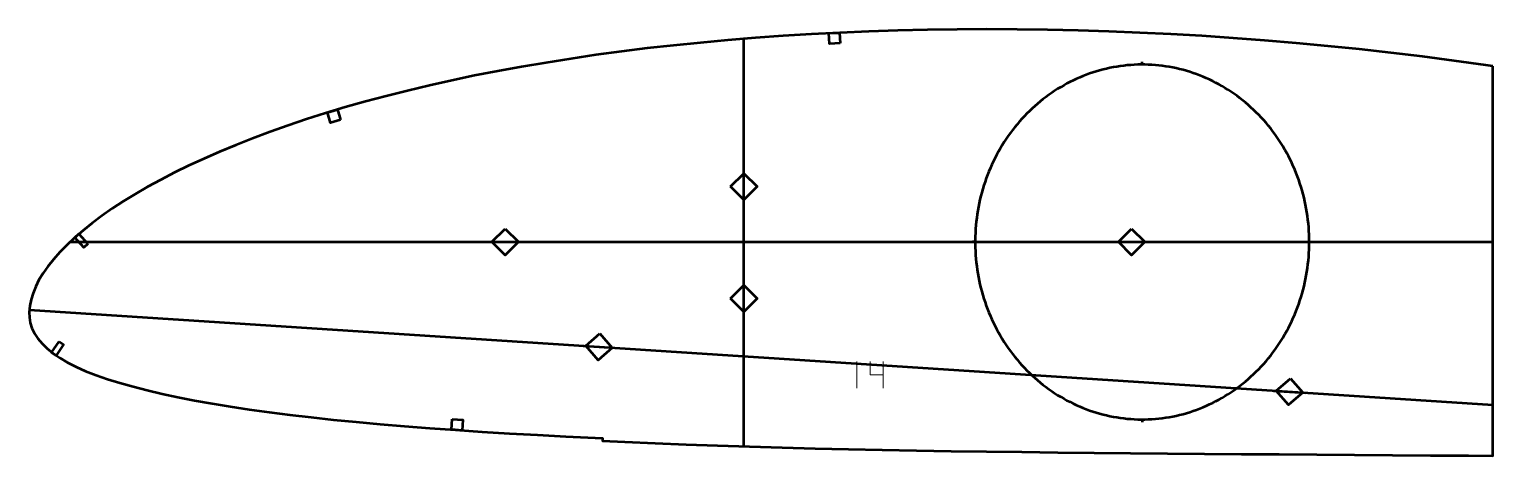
# Model space of a CAD drawing. Header units: metres. Extents: x 9 to 560, y 120 to 280.
import ezdxf

# ---------------------------------------------------------------- set-up
doc = ezdxf.new("R2010")
doc.units = ezdxf.units.M
doc.layers.add('Layer', color=1, linetype='Continuous', lineweight=50)
doc.layers.add('NumLabel', color=1, linetype='Continuous', lineweight=15)

msp = doc.modelspace()

# ---------------------------------------------------------------- linework, layer by layer
at = {"layer": 'Layer', "color": 7}
for p, q in [((278, 123.08), (278, 276.47)), ((278, 214.84), (278, 226.84)), ((24.3, 200), (560, 200)), ((182.09, 200), (194.09, 200)), ((418.02, 200), (430.02, 200)), ((278, 172.72), (278, 184.72)), ((8.98, 174.49), (560, 138.67)), ((217.48, 160.94), (229.45, 160.16)), ((477.48, 144.03), (489.45, 143.25))]:
    msp.add_line(p, q, dxfattribs=at)
at = {"layer": 'Layer'}
for p, q in [((428, 266.78), (428, 267.78)), ((365.08, 200), (364.08, 200)), ((490.92, 200), (491.92, 200)), ((428, 133.22), (428, 132.22))]:
    msp.add_line(p, q, dxfattribs=at)
for points in [[(560, 266.2), (557.39, 266.58), (545.47, 268.25), (533.55, 269.81), (521.64, 271.25), (509.74, 272.57), (497.85, 273.78), (485.97, 274.88), (474.11, 275.88), (462.29, 276.77), (450.51, 277.56), (438.79, 278.22), (427.09, 278.77), (415.44, 279.22), (403.84, 279.57), (392.31, 279.84), (380.88, 280.02), (369.55, 280.08), (358.3, 280.01), (347.12, 279.83), (336.02, 279.56), (325.01, 279.22), (314.14, 278.8), (303.42, 278.27), (292.83, 277.62), (282.34, 276.84), (271.95, 275.96), (261.68, 275.02), (251.56, 274.02), (241.63, 272.94), (231.89, 271.74), (222.29, 270.4), (212.8, 268.96), (203.44, 267.48), (194.27, 265.95), (185.32, 264.35), (176.58, 262.65), (168.02, 260.83), (159.61, 258.92), (151.38, 256.95), (143.33, 254.92), (135.49, 252.85), (127.88, 250.71), (120.49, 248.51), (113.31, 246.22), (106.34, 243.86), (99.57, 241.45), (93.01, 238.98), (86.66, 236.48), (80.55, 233.94), (74.66, 231.36), (69, 228.74), (63.58, 226.1), (58.4, 223.44), (53.48, 220.76), (48.8, 218.04), (44.35, 215.31), (40.16, 212.57), (36.22, 209.83), (32.55, 207.09), (29.14, 204.34), (25.99, 201.6), (23.08, 198.84), (20.41, 196.11), (18, 193.43), (15.88, 190.83), (14.08, 188.28), (12.56, 185.75), (11.32, 183.23), (10.32, 180.75), (9.59, 178.34), (9.12, 176), (8.9, 173.59), (8.96, 171.58), (9.28, 169.52), (9.9, 167.55), (10.84, 165.6), (12.12, 163.66), (13.71, 161.75), (15.59, 159.89), (17.81, 158.09), (20.38, 156.35), (23.3, 154.65), (26.55, 153), (30.14, 151.42), (34.09, 149.89), (38.4, 148.41), (43.05, 146.97), (48.03, 145.57), (53.34, 144.21), (58.96, 142.88), (64.9, 141.61), (71.16, 140.38), (77.72, 139.19), (84.59, 138.05), (91.76, 136.96), (99.22, 135.92), (106.99, 134.94), (115.06, 134), (123.42, 133.1), (132.06, 132.25), (140.99, 131.45), (150.21, 130.68), (159.7, 129.95), (169.45, 129.26), (179.47, 128.6), (189.74, 127.97), (200.25, 127.37), (211.01, 126.81), (222, 126.27), (224.75, 126.15), (224.71, 125.15), (233.18, 124.77), (244.62, 124.29), (256.26, 123.83), (268.12, 123.41), (280.16, 123.01), (292.38, 122.64), (304.79, 122.3), (317.36, 122), (330.11, 121.73), (343.02, 121.49), (356.08, 121.29), (369.31, 121.11), (382.69, 120.96), (396.22, 120.81), (409.87, 120.66), (423.62, 120.51), (437.47, 120.38), (451.4, 120.27), (465.45, 120.18), (479.57, 120.07), (493.76, 119.96), (507.98, 119.85), (522.24, 119.75), (536.54, 119.67), (550.87, 119.59), (560, 119.55), (560, 266.2)], [(314.23, 274.8), (310.23, 274.6), (310.03, 278.6), (314.03, 278.79), (314.23, 274.8)], [(490.92, 200), (490.9, 201.4), (490.86, 202.81), (490.79, 204.21), (490.7, 205.61), (490.57, 207), (490.42, 208.4), (490.24, 209.79), (490.03, 211.17), (489.8, 212.55), (489.53, 213.93), (489.24, 215.3), (488.93, 216.66), (488.58, 218.02), (488.21, 219.36), (487.82, 220.7), (487.4, 222.03), (486.95, 223.35), (486.47, 224.66), (485.97, 225.96), (485.44, 227.25), (484.89, 228.52), (484.31, 229.78), (483.71, 231.03), (483.08, 232.27), (482.43, 233.49), (481.76, 234.7), (481.06, 235.89), (480.34, 237.06), (479.59, 238.22), (478.82, 239.36), (478.03, 240.49), (477.22, 241.6), (476.39, 242.68), (475.53, 243.75), (474.65, 244.8), (473.76, 245.84), (472.84, 246.85), (471.9, 247.84), (470.94, 248.8), (469.97, 249.75), (468.97, 250.68), (467.96, 251.58), (466.93, 252.46), (465.89, 253.31), (464.82, 254.15), (463.74, 254.96), (462.65, 255.74), (461.53, 256.5), (460.41, 257.24), (459.27, 257.95), (458.11, 258.63), (456.95, 259.29), (455.77, 259.92), (454.57, 260.53), (453.37, 261.11), (452.15, 261.66), (450.93, 262.19), (449.69, 262.68), (448.45, 263.15), (447.19, 263.6), (445.93, 264.01), (444.66, 264.4), (443.38, 264.75), (442.09, 265.08), (440.8, 265.38), (439.5, 265.65), (438.2, 265.89), (436.89, 266.11), (435.58, 266.29), (434.27, 266.45), (432.95, 266.57), (431.63, 266.67), (430.31, 266.73), (428.99, 266.77), (427.67, 266.78), (426.35, 266.76), (425.03, 266.7), (423.71, 266.62), (422.39, 266.51), (421.07, 266.37), (419.76, 266.2), (418.45, 266), (417.15, 265.78), (415.85, 265.52), (414.55, 265.24), (413.26, 264.92), (411.98, 264.58), (410.71, 264.21), (409.44, 263.81), (408.18, 263.38), (406.93, 262.92), (405.69, 262.44), (404.46, 261.93), (403.24, 261.39), (402.03, 260.82), (400.83, 260.23), (399.64, 259.61), (398.47, 258.97), (397.31, 258.29), (396.16, 257.6), (395.03, 256.87), (393.91, 256.13), (392.8, 255.35), (391.72, 254.56), (390.64, 253.73), (389.59, 252.89), (388.55, 252.02), (387.53, 251.13), (386.53, 250.22), (385.54, 249.28), (384.57, 248.32), (383.63, 247.34), (382.7, 246.34), (381.79, 245.32), (380.91, 244.28), (380.04, 243.22), (379.19, 242.14), (378.37, 241.05), (377.57, 239.93), (376.79, 238.8), (376.03, 237.65), (375.3, 236.48), (374.59, 235.29), (373.9, 234.1), (373.24, 232.88), (372.6, 231.65), (371.98, 230.41), (371.4, 229.15), (370.83, 227.89), (370.29, 226.6), (369.78, 225.31), (369.29, 224.01), (368.83, 222.69), (368.39, 221.37), (367.98, 220.03), (367.6, 218.69), (367.24, 217.34), (366.91, 215.98), (366.61, 214.62), (366.33, 213.24), (366.08, 211.86), (365.86, 210.48), (365.67, 209.09), (365.5, 207.7), (365.36, 206.31), (365.25, 204.91), (365.17, 203.51), (365.11, 202.1), (365.09, 200.7), (365.09, 199.3), (365.11, 197.9), (365.17, 196.49), (365.25, 195.09), (365.36, 193.69), (365.5, 192.3), (365.67, 190.91), (365.86, 189.52), (366.08, 188.14), (366.33, 186.76), (366.61, 185.38), (366.91, 184.02), (367.24, 182.66), (367.6, 181.31), (367.98, 179.97), (368.39, 178.63), (368.83, 177.31), (369.29, 175.99), (369.78, 174.69), (370.29, 173.4), (370.83, 172.11), (371.4, 170.85), (371.98, 169.59), (372.6, 168.35), (373.24, 167.12), (373.9, 165.9), (374.59, 164.71), (375.3, 163.52), (376.03, 162.35), (376.79, 161.2), (377.57, 160.07), (378.37, 158.95), (379.19, 157.86), (380.04, 156.78), (380.91, 155.72), (381.79, 154.68), (382.7, 153.66), (383.63, 152.66), (384.57, 151.68), (385.54, 150.72), (386.53, 149.78), (387.53, 148.87), (388.55, 147.98), (389.59, 147.11), (390.64, 146.27), (391.72, 145.44), (392.8, 144.65), (393.91, 143.87), (395.03, 143.13), (396.16, 142.4), (397.31, 141.71), (398.47, 141.03), (399.64, 140.39), (400.83, 139.77), (402.03, 139.18), (403.24, 138.61), (404.46, 138.07), (405.69, 137.56), (406.93, 137.08), (408.18, 136.62), (409.44, 136.19), (410.71, 135.79), (411.98, 135.42), (413.26, 135.08), (414.55, 134.76), (415.85, 134.48), (417.15, 134.22), (418.45, 134), (419.76, 133.8), (421.07, 133.63), (422.39, 133.49), (423.71, 133.38), (425.03, 133.3), (426.35, 133.24), (427.67, 133.22), (428.99, 133.23), (430.31, 133.27), (431.63, 133.33), (432.95, 133.43), (434.27, 133.55), (435.58, 133.71), (436.89, 133.89), (438.2, 134.11), (439.5, 134.35), (440.8, 134.62), (442.09, 134.92), (443.38, 135.25), (444.66, 135.6), (445.93, 135.99), (447.19, 136.4), (448.45, 136.85), (449.69, 137.32), (450.93, 137.81), (452.15, 138.34), (453.37, 138.89), (454.57, 139.47), (455.77, 140.08), (456.95, 140.71), (458.11, 141.37), (459.27, 142.05), (460.41, 142.76), (461.53, 143.5), (462.65, 144.26), (463.74, 145.04), (464.82, 145.85), (465.89, 146.69), (466.93, 147.54), (467.96, 148.42), (468.97, 149.32), (469.97, 150.25), (470.94, 151.2), (471.9, 152.16), (472.84, 153.15), (473.76, 154.16), (474.65, 155.2), (475.53, 156.25), (476.39, 157.32), (477.22, 158.4), (478.03, 159.51), (478.82, 160.64), (479.59, 161.78), (480.34, 162.94), (481.06, 164.11), (481.76, 165.3), (482.43, 166.51), (483.08, 167.73), (483.71, 168.97), (484.31, 170.22), (484.89, 171.48), (485.44, 172.75), (485.97, 174.04), (486.47, 175.34), (486.95, 176.65), (487.4, 177.97), (487.82, 179.3), (488.21, 180.64), (488.58, 181.98), (488.93, 183.34), (489.24, 184.7), (489.53, 186.07), (489.8, 187.45), (490.03, 188.83), (490.24, 190.21), (490.42, 191.6), (490.57, 193), (490.7, 194.39), (490.79, 195.79), (490.86, 197.19), (490.9, 198.6), (490.92, 200)], [(126.14, 246.02), (122.3, 244.88), (121.16, 248.71), (124.99, 249.85), (126.14, 246.02)], [(273, 220.84), (278, 225.84), (283, 220.84), (278, 215.84), (273, 220.84)], [(188.09, 205), (193.09, 200), (188.09, 195), (183.09, 200), (188.09, 205)], [(424.02, 205), (429.02, 200), (424.02, 195), (419.02, 200), (424.02, 205)], [(30.91, 199.25), (29.4, 197.94), (26.11, 201.7), (27.62, 203.02), (30.91, 199.25)], [(273, 178.72), (278, 183.72), (283, 178.72), (278, 173.72), (273, 178.72)], [(223.79, 165.54), (228.46, 160.22), (223.14, 155.56), (218.48, 160.87), (223.79, 165.54)], [(20.14, 162.55), (21.79, 161.43), (18.99, 157.29), (17.33, 158.42), (20.14, 162.55)], [(483.79, 148.63), (488.45, 143.32), (483.14, 138.65), (478.47, 143.97), (483.79, 148.63)], [(168.13, 133.35), (172.12, 133.09), (171.86, 129.1), (167.87, 129.36), (168.13, 133.35)]]:
    msp.add_lwpolyline(points, close=True, dxfattribs=at)
at = {"layer": 'NumLabel', "color": 1}
for points in [[(320.5, 155), (320.5, 145)], [(325.5, 155), (325.5, 150), (330.5, 150), (330.5, 155), (330.5, 145)]]:
    msp.add_lwpolyline(points, dxfattribs=at)

doc.saveas('drawing.dxf')
